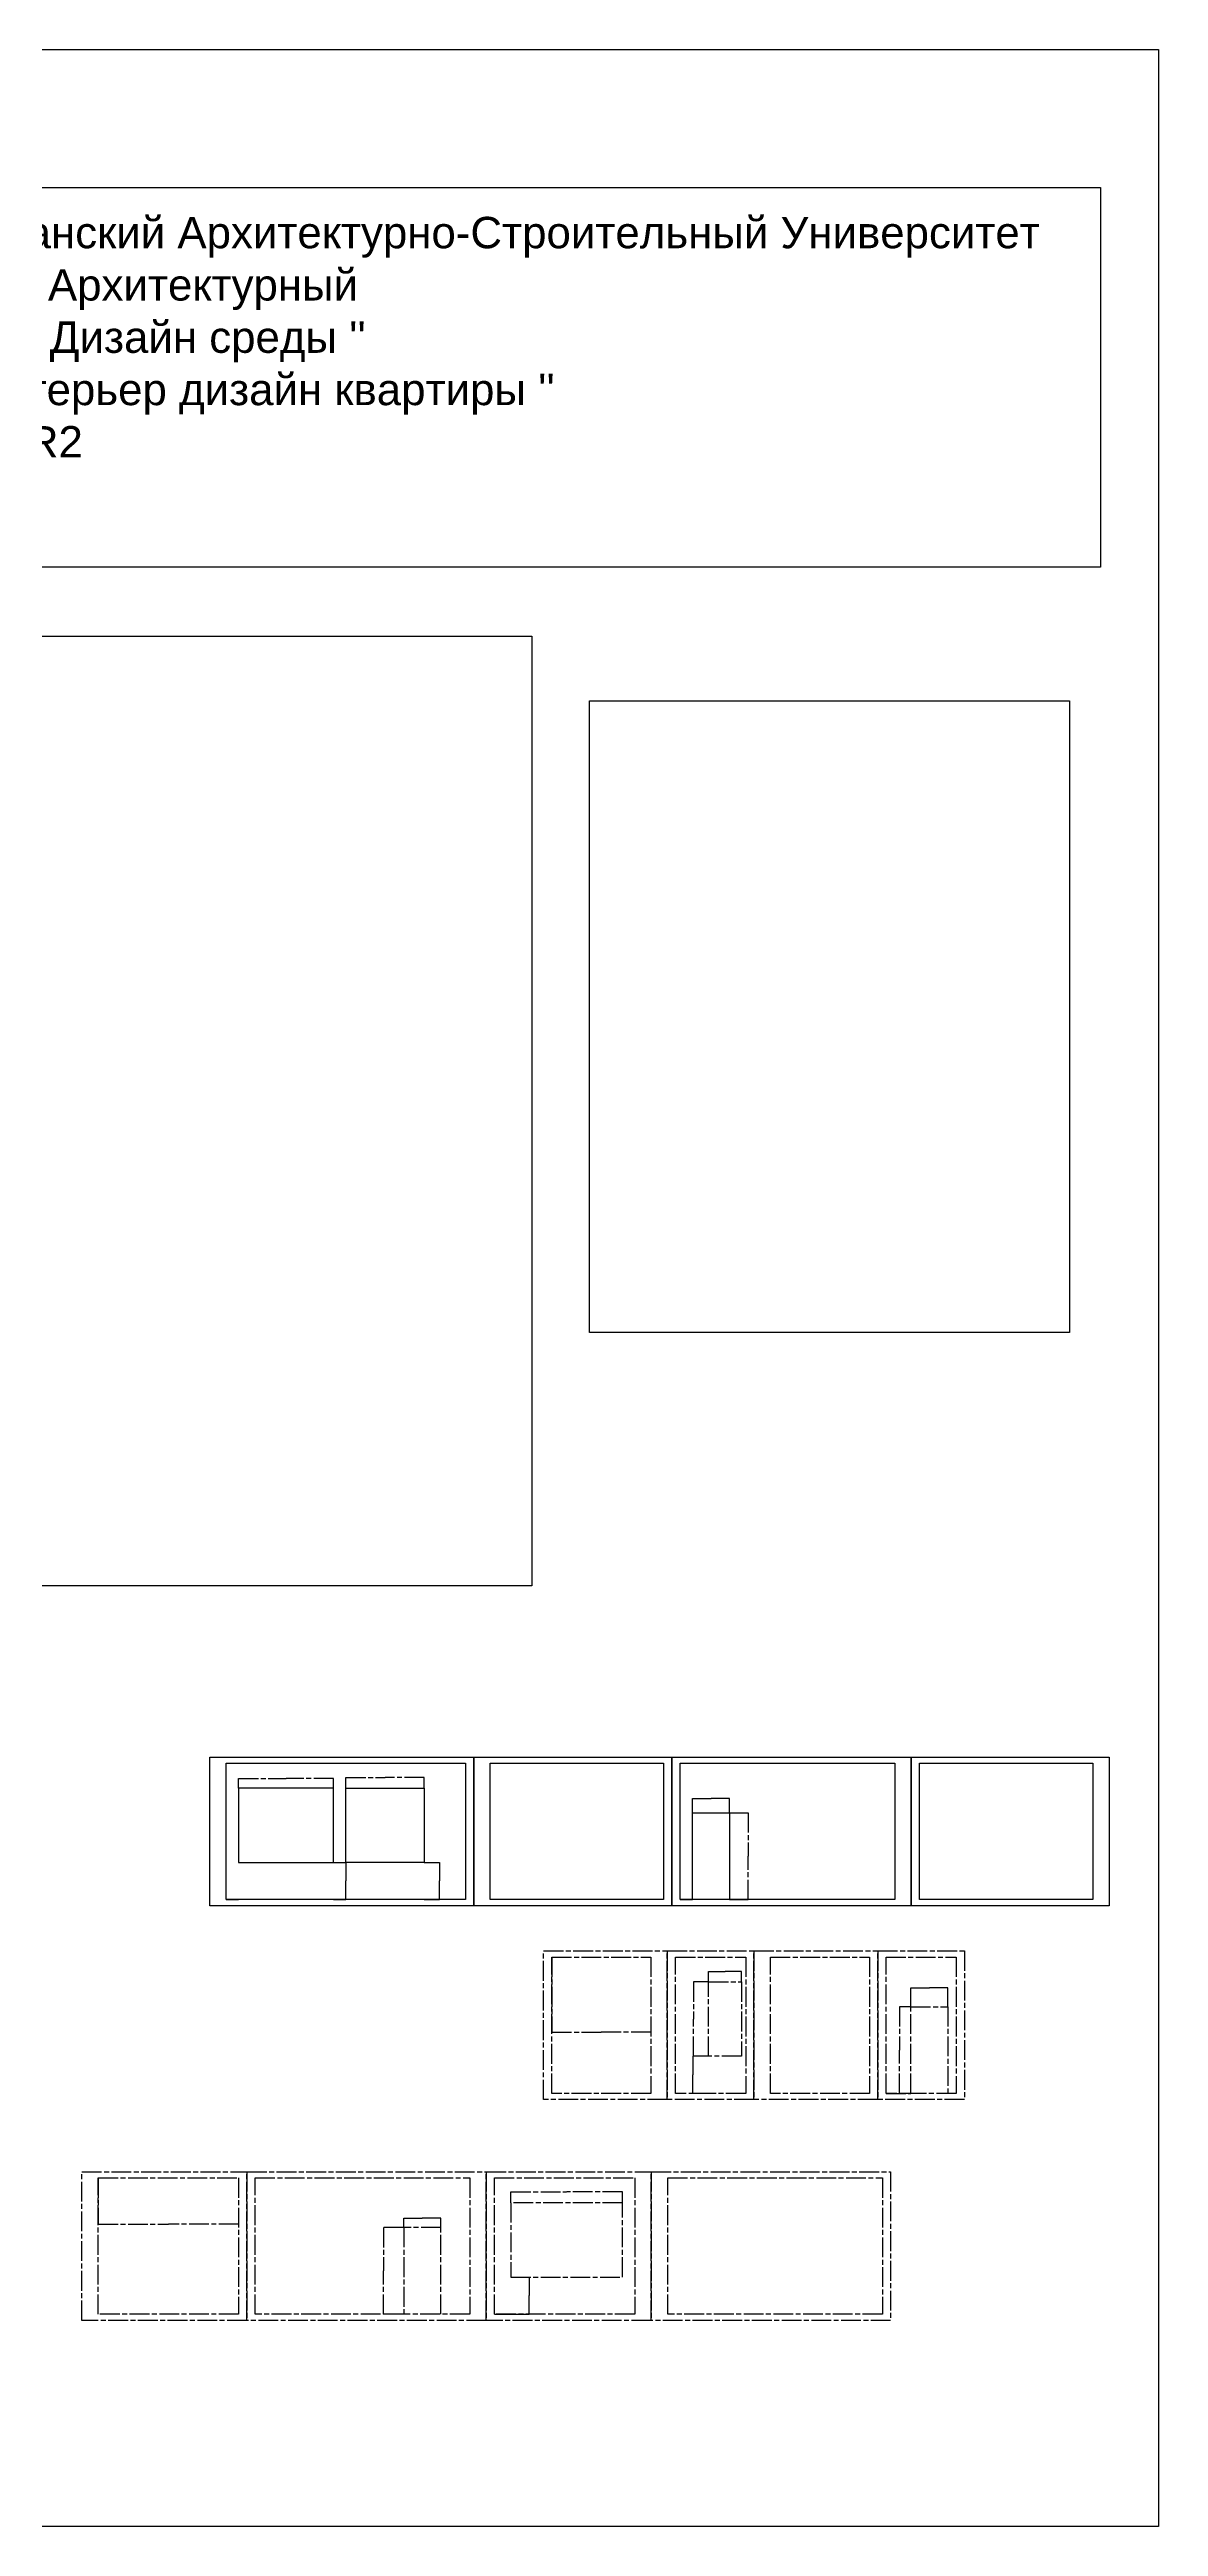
# Model space of a CAD drawing. Header units: inches. Extents: x 5 to 80005, y 6 to 60006.
# Drawn here: x 53132 to 80005, y 6 to 60006 of the extents above; entities that cross this region are included whole.
import ezdxf

# ---------------------------------------------------------------- set-up
doc = ezdxf.new("R2010")
doc.units = ezdxf.units.IN
doc.header["$MEASUREMENT"] = 0
doc.linetypes.add('ACAD_ISO08W100', pattern=[36, 24, -3, 6, -3])
doc.styles.get("Standard").update_dxf_attribs({"font": 'arial.ttf'})
doc.dimstyles.get("Standard").update_dxf_attribs({"dimtxt": 0.18, "dimasz": 0.18, "dimexe": 0.18, "dimexo": 0.0625, "dimgap": 0.09, "dimtad": 0, "dimtih": 1, "dimtoh": 1, "dimdec": 4, "dimzin": 0, "dimdsep": 46, "dimtxsty": 'Standard', "dimcen": 0.09, "dimadec": 0, "dimazin": 0, "dimtfac": 1, "dimtdec": 4, "dimtofl": 0, "dimtmove": 0, "dimatfit": 3, "dimfxl": 1, "dimtolj": 1, "dimtzin": 0, "dimarcsym": 0})
picture_1 = doc.add_image_def('image1.jpg', size_in_pixel=(563, 751))
picture_2 = doc.add_image_def('image3.jpg', size_in_pixel=(564, 742))

# ---------------------------------------------------------------- blocks, each defined once
blk = doc.blocks.new('*D83')
at = {"color": 0, "linetype": 'ACAD_ISO08W100', "lineweight": -2, "ltscale": 20, "transparency": 16777216}
for p, q in [((60013.35487860056, 16092.29965612263), (60313.47237860173, 16092.29965612263)), ((60313.29237860173, 16092.11965612263), (60313.29237860173, 15642.48155926042)), ((60313.29237860173, 15192.47965612263), (60313.29237860173, 15642.11775298484)), ((60013.35487860056, 15192.29965612263), (60313.47237860173, 15192.29965612263))]:
    blk.add_line(p, q, dxfattribs=at)
at = {"color": 0, "linetype": 'ACAD_ISO08W100', "ltscale": 20, "transparency": 16777216}
for points in [[(60313.26237860173, 16092.11965612263), (60313.32237860173, 16092.11965612263), (60313.29237860173, 16092.29965612263)], [(60313.26237860173, 15192.47965612263), (60313.32237860173, 15192.47965612263), (60313.29237860173, 15192.29965612263)]]:
    blk.add_solid(points, dxfattribs=at)
at = {"color": 0, "linetype": 'ACAD_ISO08W100', "ltscale": 20, "transparency": 16777216, "insert": (60313.29237860171, 15642.29965612261), "char_height": 0.18, "attachment_point": 5}
blk.add_mtext('\\A1;900.0000', dxfattribs=at)
blk = doc.blocks.new('*D68')
at = {"color": 0, "linetype": 'ACAD_ISO08W100', "lineweight": -2, "ltscale": 20, "transparency": 16777216}
for p, q in [((62213.35487860056, 16092.29965612263), (62583.47237860199, 16092.29965612263)), ((62583.29237860199, 16092.11965612263), (62583.29237860199, 15642.48155926042)), ((62583.29237860199, 15192.47965612263), (62583.29237860199, 15642.11775298484)), ((62213.35487860056, 15192.29965612263), (62583.47237860199, 15192.29965612263))]:
    blk.add_line(p, q, dxfattribs=at)
at = {"color": 0, "linetype": 'ACAD_ISO08W100', "ltscale": 20, "transparency": 16777216}
for points in [[(62583.26237860199, 16092.11965612263), (62583.32237860199, 16092.11965612263), (62583.29237860199, 16092.29965612263)], [(62583.26237860199, 15192.47965612263), (62583.32237860199, 15192.47965612263), (62583.29237860199, 15192.29965612263)]]:
    blk.add_solid(points, dxfattribs=at)
at = {"color": 0, "linetype": 'ACAD_ISO08W100', "ltscale": 20, "transparency": 16777216, "insert": (62583.29237860197, 15642.2996561226), "char_height": 0.18, "attachment_point": 5}
blk.add_mtext('\\A1;900.0000', dxfattribs=at)
blk = doc.blocks.new('*D84')
at = {"color": 0, "linetype": 'ACAD_ISO08W100', "lineweight": -2, "ltscale": 20, "transparency": 16777216}
for p, q in [((54313.79237860053, 8447.23715612262), (54313.79237860053, 7327.619656122618)), ((57713.79237860053, 8447.23715612262), (57713.79237860053, 7327.619656122618)), ((54313.97237860053, 7327.799656122618), (56013.11934312987, 7327.799656122618)), ((57713.61237860053, 7327.799656122618), (56014.4654140712, 7327.799656122618))]:
    blk.add_line(p, q, dxfattribs=at)
at = {"color": 0, "linetype": 'ACAD_ISO08W100', "ltscale": 20, "transparency": 16777216}
for points in [[(54313.97237860053, 7327.829656122618), (54313.97237860053, 7327.769656122618), (54313.79237860053, 7327.799656122618)], [(57713.61237860053, 7327.829656122618), (57713.61237860053, 7327.769656122618), (57713.79237860053, 7327.799656122618)]]:
    blk.add_solid(points, dxfattribs=at)
at = {"color": 0, "linetype": 'ACAD_ISO08W100', "ltscale": 20, "transparency": 16777216, "insert": (56013.79237860053, 7327.799656122618), "char_height": 0.18, "attachment_point": 5}
blk.add_mtext('\\A1;3400.0000', dxfattribs=at)
blk = doc.blocks.new('*D86')
at = {"color": 0, "linetype": 'ACAD_ISO08W100', "lineweight": -2, "ltscale": 20, "transparency": 16777216}
for p, q in [((65302.79237860053, 13796.23715612262), (65302.79237860053, 11981.80238141694)), ((67702.79237860053, 13796.23715612262), (67702.79237860053, 11981.80238141694)), ((65302.97237860053, 11981.98238141694), (66502.11774694979, 11981.98238141694)), ((67702.61237860053, 11981.98238141694), (66503.46701025129, 11981.98238141694))]:
    blk.add_line(p, q, dxfattribs=at)
at = {"color": 0, "linetype": 'ACAD_ISO08W100', "ltscale": 20, "transparency": 16777216}
for points in [[(65302.97237860053, 11982.01238141694), (65302.97237860053, 11981.95238141694), (65302.79237860053, 11981.98238141694)], [(67702.61237860053, 11982.01238141694), (67702.61237860053, 11981.95238141694), (67702.79237860053, 11981.98238141694)]]:
    blk.add_solid(points, dxfattribs=at)
at = {"color": 0, "linetype": 'ACAD_ISO08W100', "ltscale": 20, "transparency": 16777216, "insert": (66502.79237860054, 11981.98238141694), "char_height": 0.18, "attachment_point": 5}
blk.add_mtext('\\A1;2400.0000', dxfattribs=at)
blk = doc.blocks.new('*D91')
at = {"color": 0, "linetype": 'ACAD_ISO08W100', "lineweight": -2, "ltscale": 20, "transparency": 16777216}
for p, q in [((57713.29237860053, 17892.36215612262), (57713.29237860053, 18122.47965612262)), ((57713.47237860053, 18122.29965612262), (58862.61774694979, 18122.29965612262)), ((60013.11237860053, 18122.29965612262), (58863.96701025128, 18122.29965612262)), ((60013.29237860053, 17892.36215612262), (60013.29237860053, 18122.47965612262))]:
    blk.add_line(p, q, dxfattribs=at)
at = {"color": 0, "linetype": 'ACAD_ISO08W100', "ltscale": 20, "transparency": 16777216}
for points in [[(57713.47237860053, 18122.32965612262), (57713.47237860053, 18122.26965612262), (57713.29237860053, 18122.29965612262)], [(60013.11237860053, 18122.32965612262), (60013.11237860053, 18122.26965612262), (60013.29237860053, 18122.29965612262)]]:
    blk.add_solid(points, dxfattribs=at)
at = {"color": 0, "linetype": 'ACAD_ISO08W100', "ltscale": 20, "transparency": 16777216, "insert": (58863.29237860053, 18122.29965612262), "char_height": 0.18, "attachment_point": 5}
blk.add_mtext('\\A1;2300.0000', dxfattribs=at)
blk = doc.blocks.new('*D92')
at = {"color": 0, "linetype": 'ACAD_ISO08W100', "lineweight": -2, "ltscale": 20, "transparency": 16777216}
for p, q in [((69102.72987860056, 11396.29965612262), (68724.72307946805, 11396.29965612262)), ((68724.90307946804, 11396.11965612262), (68724.90307946804, 10946.48155926041)), ((68724.90307946804, 10496.47965612262), (68724.90307946804, 10946.11775298483)), ((69102.72987860056, 10496.29965612262), (68724.72307946805, 10496.29965612262))]:
    blk.add_line(p, q, dxfattribs=at)
at = {"color": 0, "linetype": 'ACAD_ISO08W100', "ltscale": 20, "transparency": 16777216}
for points in [[(68724.87307946805, 11396.11965612262), (68724.93307946804, 11396.11965612262), (68724.90307946804, 11396.29965612262)], [(68724.87307946805, 10496.47965612262), (68724.93307946804, 10496.47965612262), (68724.90307946804, 10496.29965612262)]]:
    blk.add_solid(points, dxfattribs=at)
at = {"color": 0, "linetype": 'ACAD_ISO08W100', "ltscale": 20, "transparency": 16777216, "insert": (68724.90307946803, 10946.2996561226), "char_height": 0.18, "attachment_point": 5}
blk.add_mtext('\\A1;900.0000', dxfattribs=at)
blk = doc.blocks.new('*D95')
at = {"color": 0, "linetype": 'ACAD_ISO08W100', "lineweight": -2, "ltscale": 20, "transparency": 16777216}
for p, q in [((64313.85487860056, 6047.29965612262), (64757.47237860196, 6047.29965612262)), ((64757.29237860196, 6047.11965612262), (64757.29237860196, 5597.48155926041)), ((64757.29237860196, 5147.47965612262), (64757.29237860196, 5597.11775298483)), ((64313.85487860056, 5147.29965612262), (64757.47237860196, 5147.29965612262))]:
    blk.add_line(p, q, dxfattribs=at)
at = {"color": 0, "linetype": 'ACAD_ISO08W100', "ltscale": 20, "transparency": 16777216}
for points in [[(64757.26237860196, 6047.11965612262), (64757.32237860196, 6047.11965612262), (64757.29237860196, 6047.29965612262)], [(64757.26237860196, 5147.47965612262), (64757.32237860196, 5147.47965612262), (64757.29237860196, 5147.29965612262)]]:
    blk.add_solid(points, dxfattribs=at)
at = {"color": 0, "linetype": 'ACAD_ISO08W100', "ltscale": 20, "transparency": 16777216, "insert": (64757.29237860195, 5597.299656122601), "char_height": 0.18, "attachment_point": 5}
blk.add_mtext('\\A1;900.0000', dxfattribs=at)
blk = doc.blocks.new('*D96')
at = {"color": 0, "linetype": 'ACAD_ISO08W100', "lineweight": -2, "ltscale": 20, "transparency": 16777216}
for p, q in [((60313.29237860053, 17892.36215612262), (60313.29237860053, 18149.97965612262)), ((60313.47237860053, 18149.79965612262), (61262.62775377106, 18149.79965612262)), ((62213.11237860053, 18149.79965612262), (61263.95700343, 18149.79965612262)), ((62213.29237860053, 17892.36215612262), (62213.29237860053, 18149.97965612262))]:
    blk.add_line(p, q, dxfattribs=at)
at = {"color": 0, "linetype": 'ACAD_ISO08W100', "ltscale": 20, "transparency": 16777216}
for points in [[(60313.47237860053, 18149.82965612262), (60313.47237860053, 18149.76965612262), (60313.29237860053, 18149.79965612262)], [(62213.11237860053, 18149.82965612262), (62213.11237860053, 18149.76965612262), (62213.29237860053, 18149.79965612262)]]:
    blk.add_solid(points, dxfattribs=at)
at = {"color": 0, "linetype": 'ACAD_ISO08W100', "ltscale": 20, "transparency": 16777216, "insert": (61263.29237860053, 18149.79965612262), "char_height": 0.18, "attachment_point": 5}
blk.add_mtext('\\A1;1900.0000', dxfattribs=at)
blk = doc.blocks.new('*D97')
at = {"color": 0, "linetype": 'ACAD_ISO08W100', "lineweight": -2, "ltscale": 20, "transparency": 16777216}
for p, q in [((69102.79237860053, 13196.36215612262), (69102.79237860053, 13445.66238141694)), ((69102.97237860052, 13445.48238141694), (69502.18908392113, 13445.48238141694)), ((69902.61237860053, 13445.48238141694), (69503.39567327993, 13445.48238141694)), ((69902.79237860053, 13196.36215612262), (69902.79237860053, 13445.66238141694))]:
    blk.add_line(p, q, dxfattribs=at)
at = {"color": 0, "linetype": 'ACAD_ISO08W100', "ltscale": 20, "transparency": 16777216}
for points in [[(69102.97237860052, 13445.51238141694), (69102.97237860052, 13445.45238141694), (69102.79237860053, 13445.48238141694)], [(69902.61237860053, 13445.51238141694), (69902.61237860053, 13445.45238141694), (69902.79237860053, 13445.48238141694)]]:
    blk.add_solid(points, dxfattribs=at)
at = {"color": 0, "linetype": 'ACAD_ISO08W100', "ltscale": 20, "transparency": 16777216, "insert": (69502.79237860053, 13445.48238141694), "char_height": 0.18, "attachment_point": 5}
blk.add_mtext('\\A1;800.0000', dxfattribs=at)
blk = doc.blocks.new('*D100')
at = {"color": 0, "linetype": 'ACAD_ISO08W100', "lineweight": -2, "ltscale": 20, "transparency": 16777216}
for p, q in [((64313.79237860053, 7847.362156122618), (64313.79237860053, 8113.979656122619)), ((64313.97237860053, 8113.799656122618), (65663.11774694979, 8113.799656122618)), ((67013.61237860053, 8113.799656122618), (65664.46701025129, 8113.799656122618)), ((67013.79237860053, 7847.362156122618), (67013.79237860053, 8113.979656122619))]:
    blk.add_line(p, q, dxfattribs=at)
at = {"color": 0, "linetype": 'ACAD_ISO08W100', "ltscale": 20, "transparency": 16777216}
for points in [[(64313.97237860053, 8113.829656122618), (64313.97237860053, 8113.769656122618), (64313.79237860053, 8113.799656122618)], [(67013.61237860053, 8113.829656122618), (67013.61237860053, 8113.769656122618), (67013.79237860053, 8113.799656122618)]]:
    blk.add_solid(points, dxfattribs=at)
at = {"color": 0, "linetype": 'ACAD_ISO08W100', "ltscale": 20, "transparency": 16777216, "insert": (65663.79237860054, 8113.799656122618), "char_height": 0.18, "attachment_point": 5}
blk.add_mtext('\\A1;2700.0000', dxfattribs=at)
blk = doc.blocks.new('*D73')
at = {"color": 0, "linetype": 'ACAD_ISO08W100', "lineweight": -2, "ltscale": 20, "transparency": 16777216}
for p, q in [((69102.72987860056, 13196.29965612263), (68740.72307946785, 13196.29965612263)), ((68740.90307946784, 13196.11965612263), (68740.90307946784, 12296.48155926041)), ((68740.90307946784, 11396.47965612262), (68740.90307946784, 12296.11775298484)), ((69102.72987860056, 11396.29965612262), (68740.72307946785, 11396.29965612262))]:
    blk.add_line(p, q, dxfattribs=at)
at = {"color": 0, "linetype": 'ACAD_ISO08W100', "ltscale": 20, "transparency": 16777216}
for points in [[(68740.87307946784, 13196.11965612263), (68740.93307946784, 13196.11965612263), (68740.90307946784, 13196.29965612263)], [(68740.87307946784, 11396.47965612262), (68740.93307946784, 11396.47965612262), (68740.90307946784, 11396.29965612262)]]:
    blk.add_solid(points, dxfattribs=at)
at = {"color": 0, "linetype": 'ACAD_ISO08W100', "ltscale": 20, "transparency": 16777216, "insert": (68740.90307946783, 12296.2996561226), "char_height": 0.18, "attachment_point": 5}
blk.add_mtext('\\A1;1800.0000', dxfattribs=at)
blk = doc.blocks.new('*D101')
at = {"color": 0, "linetype": 'ACAD_ISO08W100', "lineweight": -2, "ltscale": 20, "transparency": 16777216}
for p, q in [((74002.79237860053, 12596.36215612262), (74002.79237860053, 13052.66238141694)), ((74002.97237860052, 13052.48238141694), (74452.1892067042, 13052.48238141694)), ((74902.61237860053, 13052.48238141694), (74453.39555049685, 13052.48238141694)), ((74902.79237860053, 12596.36215612262), (74902.79237860053, 13052.66238141694))]:
    blk.add_line(p, q, dxfattribs=at)
at = {"color": 0, "linetype": 'ACAD_ISO08W100', "ltscale": 20, "transparency": 16777216}
for points in [[(74002.97237860052, 13052.51238141694), (74002.97237860052, 13052.45238141694), (74002.79237860053, 13052.48238141694)], [(74902.61237860053, 13052.51238141694), (74902.61237860053, 13052.45238141694), (74902.79237860053, 13052.48238141694)]]:
    blk.add_solid(points, dxfattribs=at)
at = {"color": 0, "linetype": 'ACAD_ISO08W100', "ltscale": 20, "transparency": 16777216, "insert": (74452.79237860053, 13052.48238141694), "char_height": 0.18, "attachment_point": 5}
blk.add_mtext('\\A1;900.0000', dxfattribs=at)
blk = doc.blocks.new('*D102')
at = {"color": 0, "linetype": 'ACAD_ISO08W100', "lineweight": -2, "ltscale": 20, "transparency": 16777216}
for p, q in [((74002.72987860056, 12596.29965612263), (73725.72307946805, 12596.29965612263)), ((73725.90307946804, 12596.11965612263), (73725.90307946804, 11546.48155926041)), ((73725.90307946804, 10496.47965612262), (73725.90307946804, 11546.11775298484)), ((74002.72987860056, 10496.29965612262), (73725.72307946805, 10496.29965612262))]:
    blk.add_line(p, q, dxfattribs=at)
at = {"color": 0, "linetype": 'ACAD_ISO08W100', "ltscale": 20, "transparency": 16777216}
for points in [[(73725.87307946805, 12596.11965612263), (73725.93307946804, 12596.11965612263), (73725.90307946804, 12596.29965612263)], [(73725.87307946805, 10496.47965612262), (73725.93307946804, 10496.47965612262), (73725.90307946804, 10496.29965612262)]]:
    blk.add_solid(points, dxfattribs=at)
at = {"color": 0, "linetype": 'ACAD_ISO08W100', "ltscale": 20, "transparency": 16777216, "insert": (73725.90307946803, 11546.2996561226), "char_height": 0.18, "attachment_point": 5}
blk.add_mtext('\\A1;2100.0000', dxfattribs=at)
blk = doc.blocks.new('*D103')
at = {"color": 0, "linetype": 'ACAD_ISO08W100', "lineweight": -2, "ltscale": 20, "transparency": 16777216}
for p, q in [((68713.29237860053, 17292.36215612262), (68713.29237860053, 17641.47965612262)), ((68713.47237860052, 17641.29965612262), (69162.6892067042, 17641.29965612262)), ((69613.11237860053, 17641.29965612262), (69163.89555049685, 17641.29965612262)), ((69613.29237860053, 17292.36215612262), (69613.29237860053, 17641.47965612262))]:
    blk.add_line(p, q, dxfattribs=at)
at = {"color": 0, "linetype": 'ACAD_ISO08W100', "ltscale": 20, "transparency": 16777216}
for points in [[(68713.47237860052, 17641.32965612262), (68713.47237860052, 17641.26965612262), (68713.29237860053, 17641.29965612262)], [(69613.11237860053, 17641.32965612262), (69613.11237860053, 17641.26965612262), (69613.29237860053, 17641.29965612262)]]:
    blk.add_solid(points, dxfattribs=at)
at = {"color": 0, "linetype": 'ACAD_ISO08W100', "ltscale": 20, "transparency": 16777216, "insert": (69163.29237860053, 17641.29965612262), "char_height": 0.18, "attachment_point": 5}
blk.add_mtext('\\A1;900.0000', dxfattribs=at)
blk = doc.blocks.new('*D104')
at = {"color": 0, "linetype": 'ACAD_ISO08W100', "lineweight": -2, "ltscale": 20, "transparency": 16777216}
for p, q in [((69613.35487860056, 17292.29965612262), (70061.47237860171, 17292.29965612262)), ((70061.29237860172, 17292.11965612262), (70061.29237860172, 16242.48155926042)), ((70061.29237860172, 15192.47965612263), (70061.29237860172, 16242.11775298484)), ((69613.35487860056, 15192.29965612263), (70061.47237860171, 15192.29965612263))]:
    blk.add_line(p, q, dxfattribs=at)
at = {"color": 0, "linetype": 'ACAD_ISO08W100', "ltscale": 20, "transparency": 16777216}
for points in [[(70061.26237860172, 17292.11965612262), (70061.32237860172, 17292.11965612262), (70061.29237860172, 17292.29965612262)], [(70061.26237860172, 15192.47965612263), (70061.32237860172, 15192.47965612263), (70061.29237860172, 15192.29965612263)]]:
    blk.add_solid(points, dxfattribs=at)
at = {"color": 0, "linetype": 'ACAD_ISO08W100', "ltscale": 20, "transparency": 16777216, "insert": (70061.2923786017, 16242.2996561226), "char_height": 0.18, "attachment_point": 5}
blk.add_mtext('\\A1;2100.0000', dxfattribs=at)
blk = doc.blocks.new('*D105')
at = {"color": 0, "linetype": 'ACAD_ISO08W100', "lineweight": -2, "ltscale": 20, "transparency": 16777216}
for p, q in [((61713.72987860056, 7247.299656122622), (61226.61237860196, 7247.299656122622)), ((61226.79237860196, 7247.119656122622), (61226.79237860196, 6197.481559260412)), ((61226.79237860196, 5147.47965612262), (61226.79237860196, 6197.117752984832)), ((61713.72987860056, 5147.29965612262), (61226.61237860196, 5147.29965612262))]:
    blk.add_line(p, q, dxfattribs=at)
at = {"color": 0, "linetype": 'ACAD_ISO08W100', "ltscale": 20, "transparency": 16777216}
for points in [[(61226.76237860196, 7247.119656122622), (61226.82237860196, 7247.119656122622), (61226.79237860196, 7247.299656122622)], [(61226.76237860196, 5147.47965612262), (61226.82237860196, 5147.47965612262), (61226.79237860196, 5147.29965612262)]]:
    blk.add_solid(points, dxfattribs=at)
at = {"color": 0, "linetype": 'ACAD_ISO08W100', "ltscale": 20, "transparency": 16777216, "insert": (61226.79237860195, 6197.299656122603), "char_height": 0.18, "attachment_point": 5}
blk.add_mtext('\\A1;2100.0000', dxfattribs=at)
blk = doc.blocks.new('*D106')
at = {"color": 0, "linetype": 'ACAD_ISO08W100', "lineweight": -2, "ltscale": 20, "transparency": 16777216}
for p, q in [((61713.79237860053, 7247.362156122618), (61713.79237860053, 7471.979656122619)), ((61713.97237860053, 7471.799656122618), (62163.18920670422, 7471.799656122618)), ((62613.61237860053, 7471.799656122618), (62164.39555049685, 7471.799656122618)), ((62613.79237860053, 7247.362156122618), (62613.79237860053, 7471.979656122619))]:
    blk.add_line(p, q, dxfattribs=at)
at = {"color": 0, "linetype": 'ACAD_ISO08W100', "ltscale": 20, "transparency": 16777216}
for points in [[(61713.97237860053, 7471.829656122618), (61713.97237860053, 7471.769656122618), (61713.79237860053, 7471.799656122618)], [(62613.61237860053, 7471.829656122618), (62613.61237860053, 7471.769656122618), (62613.79237860053, 7471.799656122618)]]:
    blk.add_solid(points, dxfattribs=at)
at = {"color": 0, "linetype": 'ACAD_ISO08W100', "ltscale": 20, "transparency": 16777216, "insert": (62163.79237860053, 7471.799656122618), "char_height": 0.18, "attachment_point": 5}
blk.add_mtext('\\A1;900.0000', dxfattribs=at)

msp = doc.modelspace()

# ---------------------------------------------------------------- linework, layer by layer
at = {"color": 7, "ltscale": 20}
for p, q in [((57013.29237860053, 15042.29965612262), (57013.29237860053, 18642.29965612262)), ((57013.29237860053, 18642.29965612262), (63413.29237860053, 18642.29965612262)), ((63413.29237860053, 18642.29965612262), (63413.29237860053, 15042.29965612262)), ((63413.29237860053, 15042.29965612262), (63413.29237860053, 18642.29965612262)), ((63413.29237860053, 18642.29965612262), (68213.29237860053, 18642.29965612262)), ((68213.29237860053, 18642.29965612262), (68213.29237860053, 15042.29965612262)), ((68213.29237860053, 15042.29965612262), (68213.29237860053, 18642.29965612262)), ((68213.29237860053, 18642.29965612262), (74013.29237860053, 18642.29965612262)), ((74013.29237860053, 18642.29965612262), (74013.29237860053, 15042.29965612262)), ((74013.29237860053, 15042.29965612262), (74013.29237860053, 18642.29965612262)), ((74013.29237860053, 18642.29965612262), (78813.29237860053, 18642.29965612262)), ((78813.29237860053, 18642.29965612262), (78813.29237860053, 15042.29965612262)), ((57413.29237860053, 15192.29965612262), (57413.29237860053, 18492.29965612262)), ((57413.29237860053, 18492.29965612262), (63213.29237860053, 18492.29965612262)), ((63213.29237860053, 18492.29965612262), (63213.29237860053, 15192.29965612262)), ((63813.29237860053, 15192.29965612262), (63813.29237860053, 18492.29965612262)), ((63813.29237860053, 18492.29965612262), (68013.29237860053, 18492.29965612262)), ((68013.29237860053, 18492.29965612262), (68013.29237860053, 15192.29965612262)), ((68413.29237860053, 15192.29965612262), (68413.29237860053, 18492.29965612262)), ((68413.29237860053, 18492.29965612262), (73613.29237860053, 18492.29965612262)), ((73613.29237860053, 18492.29965612262), (73613.29237860053, 15192.29965612262)), ((74213.29237860053, 15192.29965612262), (74213.29237860053, 18492.29965612262)), ((74213.29237860053, 18492.29965612262), (78413.29237860053, 18492.29965612262)), ((78413.29237860053, 18492.29965612262), (78413.29237860053, 15192.29965612262)), ((60013.29237860053, 17892.29965612262), (57713.29237860053, 17892.29965612262)), ((57713.29237860053, 17892.29965612262), (57713.29237860053, 16092.29965612262)), ((60013.29237860053, 16092.29965612262), (60013.29237860053, 17892.29965612262)), ((60313.29237860053, 16092.29965612262), (60313.29237860053, 17892.29965612262)), ((60313.29237860053, 17892.29965612262), (62213.29237860053, 17892.29965612262)), ((62213.29237860053, 17892.29965612262), (62213.29237860053, 16092.29965612262)), ((68713.29237860053, 15192.29965612262), (68713.29237860053, 17292.29965612262)), ((68713.29237860053, 17292.29965612262), (69613.29237860053, 17292.29965612262)), ((69613.29237860053, 17292.29965612262), (69613.29237860053, 15192.29965612262)), ((57713.29237860053, 16092.29965612262), (60013.29237860053, 16092.29965612262)), ((62213.29237860053, 16092.29965612262), (60313.29237860053, 16092.29965612262)), ((63413.29237860053, 15042.29965612262), (57013.29237860053, 15042.29965612262)), ((63213.29237860053, 15192.29965612262), (57413.29237860053, 15192.29965612262)), ((57413.29237860053, 15192.29965612262), (57713.29237860053, 15192.29965612262)), ((68213.29237860053, 15042.29965612262), (63413.29237860053, 15042.29965612262)), ((68013.29237860053, 15192.29965612262), (63813.29237860053, 15192.29965612262)), ((74013.29237860053, 15042.29965612262), (68213.29237860053, 15042.29965612262)), ((73613.29237860053, 15192.29965612262), (68413.29237860053, 15192.29965612262)), ((68413.29237860053, 15192.29965612262), (68713.29237860053, 15192.29965612262)), ((78813.29237860053, 15042.29965612262), (74013.29237860053, 15042.29965612262)), ((78413.29237860053, 15192.29965612262), (74213.29237860053, 15192.29965612262))]:
    msp.add_line(p, q, dxfattribs=at)
at = {"color": 7, "linetype": 'ACAD_ISO08W100', "ltscale": 20}
for p, q in [((65102.79237860053, 10346.29965612262), (65102.79237860053, 13946.29965612262)), ((65102.79237860053, 13946.29965612262), (68102.79237860053, 13946.29965612262)), ((68102.79237860053, 13946.29965612262), (68102.79237860053, 10346.29965612262)), ((68102.79237860053, 10346.29965612262), (68102.79237860053, 13946.29965612262)), ((68102.79237860053, 13946.29965612262), (70202.79237860053, 13946.29965612262)), ((70202.79237860053, 13946.29965612262), (70202.79237860053, 10346.29965612262)), ((70202.79237860053, 10346.29965612262), (70202.79237860053, 13946.29965612262)), ((70202.79237860053, 13946.29965612262), (73202.79237860053, 13946.29965612262)), ((73202.79237860053, 13946.29965612262), (73202.79237860053, 10346.29965612262)), ((73202.79237860053, 10346.29965612262), (73202.79237860053, 13946.29965612262)), ((73202.79237860053, 13946.29965612262), (75302.79237860053, 13946.29965612262)), ((75302.79237860053, 13946.29965612262), (75302.79237860053, 10346.29965612262)), ((65302.79237860053, 10496.29965612262), (65302.79237860053, 13796.29965612262)), ((65302.79237860053, 13796.29965612262), (67702.79237860053, 13796.29965612262)), ((67702.79237860053, 13796.29965612262), (67702.79237860053, 10496.29965612262)), ((68302.79237860053, 10496.29965612262), (68302.79237860053, 13796.29965612262)), ((68302.79237860053, 13796.29965612262), (70002.79237860053, 13796.29965612262)), ((70002.79237860053, 13796.29965612262), (70002.79237860053, 10496.29965612262)), ((70602.79237860053, 10496.29965612262), (70602.79237860053, 13796.29965612262)), ((70602.79237860053, 13796.29965612262), (73002.79237860053, 13796.29965612262)), ((73002.79237860053, 13796.29965612262), (73002.79237860053, 10496.29965612262)), ((73402.79237860053, 10496.29965612262), (73402.79237860053, 13796.29965612262)), ((73402.79237860053, 13796.29965612262), (75102.79237860053, 13796.29965612262)), ((75102.79237860053, 13796.29965612262), (75102.79237860053, 10496.29965612262)), ((69102.79237860053, 11396.29965612262), (69102.79237860053, 13196.29965612262)), ((69102.79237860053, 13196.29965612262), (69902.79237860053, 13196.29965612262)), ((69902.79237860053, 13196.29965612262), (69902.79237860053, 11396.29965612262)), ((74002.79237860053, 10496.29965612262), (74002.79237860053, 12596.29965612262)), ((74002.79237860053, 12596.29965612262), (74902.79237860053, 12596.29965612262)), ((74902.79237860053, 12596.29965612262), (74902.79237860053, 10496.29965612262)), ((69902.79237860053, 11396.29965612262), (69102.79237860053, 11396.29965612262)), ((68102.79237860053, 10346.29965612262), (65102.79237860053, 10346.29965612262)), ((67702.79237860053, 10496.29965612262), (65302.79237860053, 10496.29965612262)), ((70202.79237860053, 10346.29965612262), (68102.79237860053, 10346.29965612262)), ((70002.79237860053, 10496.29965612262), (68302.79237860053, 10496.29965612262)), ((70002.79237860053, 10496.29965612262), (69902.79237860053, 10496.29965612262)), ((73202.79237860053, 10346.29965612262), (70202.79237860053, 10346.29965612262)), ((73002.79237860053, 10496.29965612262), (70602.79237860053, 10496.29965612262)), ((75302.79237860053, 10346.29965612262), (73202.79237860053, 10346.29965612262)), ((75102.79237860053, 10496.29965612262), (73402.79237860053, 10496.29965612262)), ((73402.79237860053, 10496.29965612262), (74002.79237860053, 10496.29965612262)), ((53913.79237860053, 4997.299656122618), (53913.79237860053, 8597.29965612262)), ((53913.79237860053, 8597.29965612262), (57913.79237860053, 8597.29965612262)), ((54313.79237860053, 5147.299656122618), (54313.79237860053, 8447.29965612262)), ((54313.79237860053, 8447.29965612262), (57713.79237860053, 8447.29965612262)), ((57713.79237860053, 8447.29965612262), (57713.79237860053, 5147.299656122618)), ((57913.79237860053, 8597.29965612262), (57913.79237860053, 4997.299656122618)), ((57913.79237860053, 4997.299656122618), (57913.79237860053, 8597.29965612262)), ((57913.79237860053, 8597.29965612262), (63713.79237860053, 8597.29965612262)), ((58113.79237860053, 5147.299656122618), (58113.79237860053, 8447.29965612262)), ((58113.79237860053, 8447.29965612262), (63313.79237860053, 8447.29965612262)), ((63313.79237860053, 8447.29965612262), (63313.79237860053, 5147.299656122618)), ((63713.79237860053, 8597.29965612262), (63713.79237860053, 4997.299656122618)), ((63713.79237860053, 4997.299656122618), (63713.79237860053, 8597.29965612262)), ((63713.79237860053, 8597.29965612262), (67713.79237860053, 8597.29965612262)), ((63913.79237860053, 5147.299656122618), (63913.79237860053, 8447.29965612262)), ((63913.79237860053, 8447.29965612262), (67313.79237860053, 8447.29965612262)), ((67313.79237860053, 8447.29965612262), (67313.79237860053, 5147.299656122618)), ((67713.79237860053, 8597.29965612262), (67713.79237860053, 4997.299656122618)), ((67713.79237860053, 4997.299656122618), (67713.79237860053, 8597.29965612262)), ((67713.79237860053, 8597.29965612262), (73513.79237860053, 8597.29965612262)), ((68113.79237860053, 5147.299656122618), (68113.79237860053, 8447.29965612262)), ((68113.79237860053, 8447.29965612262), (73313.79237860053, 8447.29965612262)), ((73313.79237860053, 8447.29965612262), (73313.79237860053, 5147.299656122618)), ((73513.79237860053, 8597.29965612262), (73513.79237860053, 4997.299656122618)), ((67013.79237860053, 7847.299656122618), (64313.79237860053, 7847.299656122618)), ((64313.79237860053, 7847.299656122618), (64313.79237860053, 6047.299656122618)), ((67013.79237860053, 6047.299656122618), (67013.79237860053, 7847.299656122618)), ((62613.79237860053, 7247.299656122618), (61713.79237860053, 7247.299656122618)), ((61713.79237860053, 7247.299656122618), (61713.79237860053, 5147.299656122618)), ((62613.79237860053, 5147.299656122618), (62613.79237860053, 7247.299656122618)), ((64313.79237860053, 6047.299656122618), (67013.79237860053, 6047.299656122618)), ((57913.79237860053, 4997.299656122618), (53913.79237860053, 4997.299656122618)), ((57713.79237860053, 5147.299656122618), (54313.79237860053, 5147.299656122618)), ((63713.79237860053, 4997.299656122618), (57913.79237860053, 4997.299656122618)), ((63313.79237860053, 5147.299656122618), (58113.79237860053, 5147.299656122618)), ((63313.79237860053, 5147.299656122618), (62613.79237860053, 5147.299656122618)), ((67713.79237860053, 4997.299656122618), (63713.79237860053, 4997.299656122618)), ((67313.79237860053, 5147.299656122618), (63913.79237860053, 5147.299656122618)), ((63913.79237860053, 5147.299656122618), (64313.79237860053, 5147.299656122618)), ((73513.79237860053, 4997.299656122618), (67713.79237860053, 4997.299656122618)), ((73313.79237860053, 5147.299656122618), (68113.79237860053, 5147.299656122618))]:
    msp.add_line(p, q, dxfattribs=at)
at = {"color": 7, "ltscale": 20}
for points in [[(4.792378600532857, 60005.79965612262), (80004.79237860053, 60005.79965612262), (80004.79237860053, 5.79965612261848), (4.792378600532857, 5.79965612261848)], [(46403.29237860053, 56666.29965612262), (78603.29237860053, 56666.29965612262), (78603.29237860053, 47466.29965612262), (46403.29237860053, 47466.29965612262)], [(57413.29237860053, 18492.29965612262), (63213.29237860053, 18492.29965612262), (63213.29237860053, 15192.29965612262), (57413.29237860053, 15192.29965612262)], [(63813.29237860053, 18492.29965612262), (68013.29237860053, 18492.29965612262), (68013.29237860053, 15192.29965612262), (63813.29237860053, 15192.29965612262)], [(68413.29237860053, 18492.29965612262), (73613.29237860053, 18492.29965612262), (73613.29237860053, 15192.29965612262), (68413.29237860053, 15192.29965612262)], [(74213.29237860053, 18492.29965612262), (78413.29237860053, 18492.29965612262), (78413.29237860053, 15192.29965612262), (74213.29237860053, 15192.29965612262)]]:
    msp.add_lwpolyline(points, close=True, dxfattribs=at)
at = {"color": 7, "linetype": 'ACAD_ISO08W100', "ltscale": 20}
for points in [[(65302.79237860053, 13796.29965612262), (67702.79237860053, 13796.29965612262), (67702.79237860053, 10496.29965612262), (65302.79237860053, 10496.29965612262)], [(68302.79237860053, 13796.29965612262), (70002.79237860053, 13796.29965612262), (70002.79237860053, 10496.29965612262), (68302.79237860053, 10496.29965612262)], [(70602.79237860053, 13796.29965612262), (73002.79237860053, 13796.29965612262), (73002.79237860053, 10496.29965612262), (70602.79237860053, 10496.29965612262)], [(73402.79237860053, 13796.29965612262), (75102.79237860053, 13796.29965612262), (75102.79237860053, 10496.29965612262), (73402.79237860053, 10496.29965612262)], [(54313.79237860053, 8447.29965612262), (57713.79237860053, 8447.29965612262), (57713.79237860053, 5147.299656122618), (54313.79237860053, 5147.299656122618)], [(58113.79237860053, 8447.29965612262), (63313.79237860053, 8447.29965612262), (63313.79237860053, 5147.299656122618), (58113.79237860053, 5147.299656122618)], [(63913.79237860053, 8447.29965612262), (67313.79237860053, 8447.29965612262), (67313.79237860053, 5147.299656122618), (63913.79237860053, 5147.299656122618)], [(68113.79237860053, 8447.29965612262), (73313.79237860053, 8447.29965612262), (73313.79237860053, 5147.299656122618), (68113.79237860053, 5147.299656122618)]]:
    msp.add_lwpolyline(points, close=True, dxfattribs=at)

# ---------------------------------------------------------------- texts
at = {"color": 7, "ltscale": 20, "insert": (47080.79237860053, 55952.29965612262), "char_height": 760, "attachment_point": 1}
msp.add_mtext_dynamic_manual_height_columns("{\\fArial|b0|i0|c204|p34;Азербайджанский Архитектурно-Строительный Университет\\PФакультет }:{\\fArial|b0|i0|c204|p34; Архитектурный\\PКафедра }: '' {\\fArial|b0|i0|c204|p34;Дизайн среды }''{\\fArial|b0|i0|c204|p34;\\PТема }:{\\fArial|b0|i0|c204|p34; }'' {\\fArial|b0|i0|c204|p34;Интерьер дизайн квартиры }''{\\fArial|b0|i0|c204|p34;\\PГруппа 16}2R2{\\fArial|b0|i0|c204|p34;\\PКод}....", width=30816.5, gutter_width=1, heights=[0], dxfattribs=at)

# ---------------------------------------------------------------- dimensions: what is measured, and where the dimension line sits
at = {"color": 7, "linetype": 'ACAD_ISO08W100', "ltscale": 20}
for base, p1, p2, picture, middle in [((60013.29237860053, 18122.29965612262), (57713.29237860053, 17892.29965612262), (60013.29237860053, 17892.29965612262), '*D91', (58863.29237860053, 18122.29965612262)), ((62213.29237860053, 18149.79965612262), (60313.29237860053, 17892.29965612262), (62213.29237860053, 17892.29965612262), '*D96', (61263.29237860053, 18149.79965612262)), ((69613.29237860053, 17641.29965612262), (68713.29237860053, 17292.29965612262), (69613.29237860053, 17292.29965612262), '*D103', (69163.29237860053, 17641.29965612262)), ((67702.79237860053, 11981.98238141694), (65302.79237860053, 13796.29965612262), (67702.79237860053, 13796.29965612262), '*D86', (66502.79237860054, 11981.98238141694)), ((69902.79237860053, 13445.48238141694), (69102.79237860053, 13196.29965612262), (69902.79237860053, 13196.29965612262), '*D97', (69502.79237860053, 13445.48238141694)), ((74902.79237860053, 13052.48238141694), (74002.79237860053, 12596.29965612262), (74902.79237860053, 12596.29965612262), '*D101', (74452.79237860053, 13052.48238141694)), ((57713.79237860053, 7327.799656122618), (54313.79237860053, 8447.29965612262), (57713.79237860053, 8447.29965612262), '*D84', (56013.79237860053, 7327.799656122618)), ((67013.79237860053, 8113.799656122618), (64313.79237860053, 7847.299656122618), (67013.79237860053, 7847.299656122618), '*D100', (65663.79237860054, 8113.799656122618)), ((62613.79237860053, 7471.799656122618), (61713.79237860053, 7247.299656122618), (62613.79237860053, 7247.299656122618), '*D106', (62163.79237860053, 7471.799656122618))]:
    dim = msp.add_linear_dim(base=base, p1=p1, p2=p2, dimstyle='Standard', dxfattribs=at)
    dim.commit()
    dim.dimension.update_dxf_attribs({"geometry": picture, "text_midpoint": middle})
for base, p1, p2, picture, middle in [((70061.29237860172, 15192.29965612263), (69613.29237860053, 17292.29965612262), (69613.29237860053, 15192.29965612262), '*D104', (70061.2923786017, 16242.2996561226)), ((60313.29237860173, 15192.29965612263), (60013.29237860053, 16092.29965612262), (60013.29237860053, 15192.29965612262), '*D83', (60313.29237860171, 15642.29965612261)), ((62583.29237860199, 15192.29965612263), (62213.29237860053, 16092.29965612262), (62213.29237860053, 15192.29965612262), '*D68', (62583.29237860197, 15642.2996561226)), ((68740.90307946784, 11396.29965612262), (69102.79237860053, 13196.29965612262), (69102.79237860053, 11396.29965612262), '*D73', (68740.90307946783, 12296.2996561226)), ((73725.90307946804, 10496.29965612262), (74002.79237860053, 12596.29965612262), (74002.79237860053, 10496.29965612262), '*D102', (73725.90307946803, 11546.2996561226)), ((68724.90307946804, 10496.29965612262), (69102.79237860053, 11396.29965612262), (69102.79237860053, 10496.29965612262), '*D92', (68724.90307946803, 10946.2996561226)), ((61226.79237860196, 5147.29965612262), (61713.79237860053, 7247.299656122618), (61713.79237860053, 5147.299656122618), '*D105', (61226.79237860195, 6197.299656122603)), ((64757.29237860196, 5147.29965612262), (64313.79237860053, 6047.299656122618), (64313.79237860053, 5147.299656122618), '*D95', (64757.29237860195, 5597.299656122601))]:
    dim = msp.add_linear_dim(base=base, p1=p1, p2=p2, angle=90, dimstyle='Standard', dxfattribs=at)
    dim.commit()
    dim.dimension.update_dxf_attribs({"geometry": picture, "text_midpoint": middle})

# ---------------------------------------------------------------- pictures from other files: only their frames are drawn
at = {"color": 7, "ltscale": 20}
image = msp.add_image(picture_1, insert=(47571.01283487162, 22788.79965612262), size_in_units=(17247.27954372893, 23006.58425815351), dxfattribs=at)
image.dxf.flags = 7
image = msp.add_image(picture_2, insert=(66218.79237860053, 28927.39185470417), size_in_units=(11633.000000000004, 15304.407801418443), dxfattribs=at)
image.dxf.flags = 7

doc.saveas('drawing.dxf')
